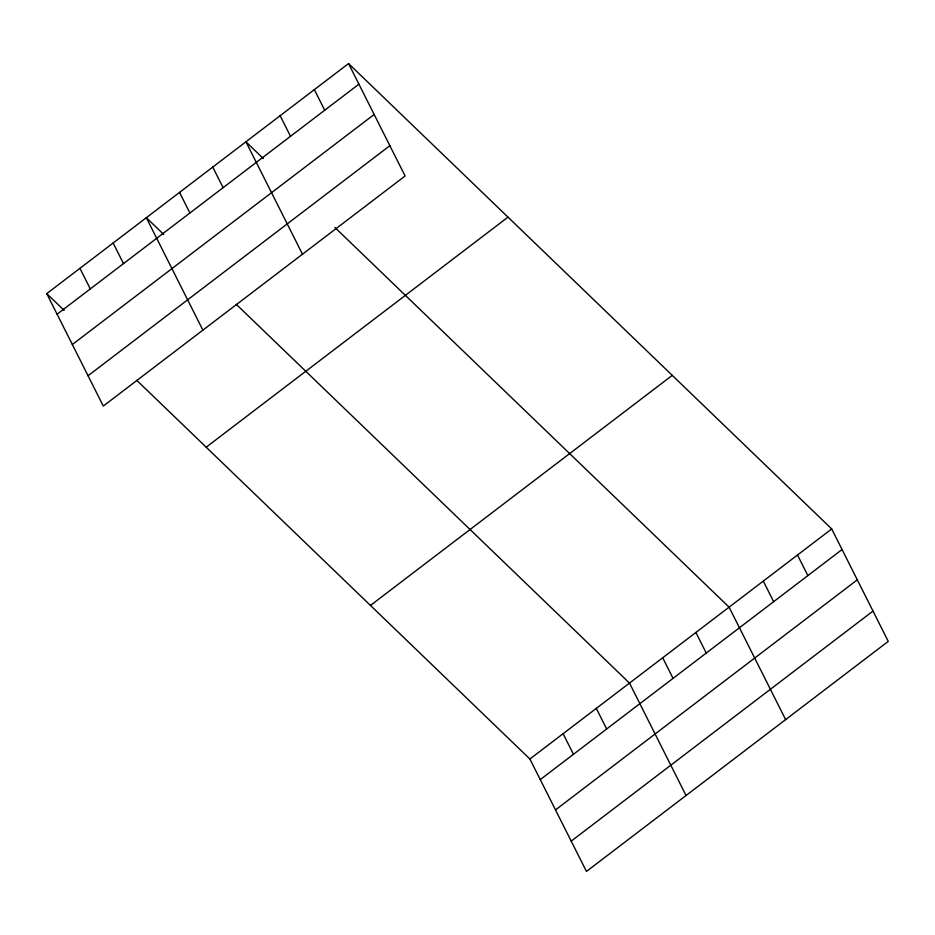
<?xml version="1.0" encoding="UTF-8"?>
<svg xmlns="http://www.w3.org/2000/svg" width="935" height="935" viewBox="0 0 935 935"><rect width="100%" height="100%" fill="white"/><g stroke="black" fill="none" stroke-linecap="round" stroke-linejoin="round"><path stroke-width="1.4" d="M348.545 63.568L405.1 175.99L103.294 406.059L46.75 293.625L348.545 63.568L831.706 528.941L888.25 641.375L586.455 871.432L529.9 759.01L136.685 380.264M57.105 314.218L358.911 84.162M72.346 344.524L374.152 114.467M88.054 375.753L389.848 145.685M206.191 447.199L507.985 217.142M370.459 605.436L672.265 375.367M529.9 759.01L831.706 528.941M540.266 779.603L842.061 549.535M555.507 809.909L857.301 579.84M571.203 841.126L873.01 611.069M263.308 158.529L245.94 141.793L302.484 254.215M334.859 227.439L729.09 607.166L785.634 719.588M163.719 234.44L146.339 217.715L202.883 330.137M236.286 304.342L629.5 683.088L686.045 795.51M46.75 293.625L64.129 310.362M797.497 555.016L807.863 575.609M763.299 581.091L773.654 601.684M695.897 632.469L706.252 653.062M662.693 657.772L673.06 678.378M314.347 89.643L324.702 110.236M596.296 708.391L606.663 728.984M280.138 115.718L290.505 136.311M563.104 733.694L573.459 754.288M212.736 167.096L223.103 187.69M179.543 192.4L189.898 212.993M113.147 243.018L123.502 263.612M79.943 268.322L90.309 288.915"/></g></svg>
